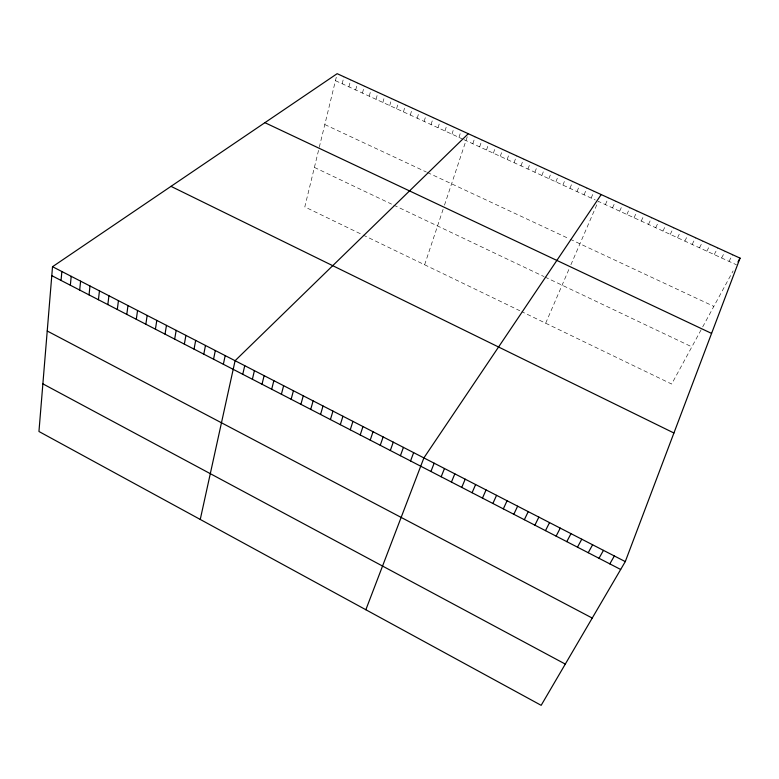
<?xml version="1.0" encoding="UTF-8"?>
<svg xmlns="http://www.w3.org/2000/svg" width="779" height="779" viewBox="0 0 779 779"><rect width="100%" height="100%" fill="white"/><g stroke="black" fill="none" stroke-linecap="round" stroke-linejoin="round"><path stroke-width="0.58" stroke-dasharray="3.9 2.92" d="M318.543 150.347L304.803 206.912L360.969 234.031M319.283 147.289L336.869 74.842M342.185 83.762L343.919 76.77M348.934 86.859L350.696 79.877M355.691 89.965L357.483 82.983M362.469 93.071L364.29 86.099M369.265 96.197L371.116 89.225M376.072 99.323L377.951 92.35M382.888 102.448L384.807 95.496M389.724 105.593L391.671 98.641M396.579 108.739L398.556 101.786M403.454 111.894L405.46 104.951M410.338 115.049L412.373 108.115M417.232 118.223L419.306 111.29M424.156 121.397L426.259 114.464M431.089 124.582L433.221 117.658M438.032 127.766L440.203 120.852M444.994 130.969L447.195 124.056M451.976 134.173L454.206 127.269M458.977 137.386L461.236 130.482M424.633 264.772L443.475 208.188M444.478 205.179L467.897 134.855M472.814 143.735L475.141 136.851M479.65 146.871L482.006 139.996M486.495 150.016L488.891 143.141M493.37 153.171L495.795 146.306M500.254 156.336L502.708 149.471M507.148 159.5L509.641 152.645M514.062 162.675L516.584 155.829M520.995 165.859L523.546 159.013M527.938 169.043L530.528 162.207M534.9 172.247L537.52 165.411M541.882 175.45L544.531 168.624M548.874 178.654L551.561 171.838M555.885 181.877L558.601 175.061M562.905 185.1L565.661 178.294M569.946 188.333L572.74 181.536M577.005 191.576L579.829 184.779M584.075 194.818L586.938 188.031M591.164 198.08L594.056 191.293M545.67 323.217L569.624 267.723M570.9 264.772L598.272 201.342L736.437 264.772M605.4 204.614L608.35 197.837M612.537 207.886L615.527 201.128M619.685 211.167L622.713 204.419M626.861 214.468L629.929 207.711M634.048 217.76L637.144 211.021M641.253 221.07L644.389 214.332M648.469 224.391L651.643 217.662M655.714 227.711L658.917 220.983M662.968 231.042L666.211 224.323M670.232 234.382L673.514 227.672M677.526 237.722L680.836 231.022M684.829 241.081L688.178 234.382M692.151 244.44L695.54 237.751M699.493 247.81L702.911 241.13M706.845 251.189L710.302 244.518M714.216 254.577L717.712 247.907M721.607 257.966L725.142 251.305M729.017 261.364L732.591 254.714M701.129 329.79L671.654 384.047L521.94 311.756M702.697 326.898L733.136 270.868M335.457 80.675L462.979 139.227M463.982 139.684L595.224 199.94M324.804 124.562L426.386 172.032M427.35 172.48L569.128 238.744M570.111 239.202L713.846 306.371M314.395 167.417L391.594 204.117M393.765 205.15L543.985 276.564M544.94 277.022L691.849 346.859M363.072 235.044L519.788 310.714"/><path stroke-width="1.17" d="M52.524 266.71L38.95 431.498L541.162 705.326L625.284 561.601L740.05 258.131L337.151 73.674L52.524 266.71L625.284 561.601M61.054 280.44L61.853 271.511M70.353 285.241L71.201 276.321M79.682 290.051L80.588 281.161M89.04 294.89L90.004 286M98.427 299.74L99.459 290.869M107.843 304.608L108.933 295.747M117.298 309.487L118.447 300.645M126.782 314.385L127.99 305.563M136.296 319.293L137.562 310.49M145.839 324.23L147.163 315.437M155.41 329.176L156.803 320.393M165.021 334.133L166.472 325.379M174.662 339.118L176.181 330.374M184.341 344.114L185.918 335.389M194.039 349.128L195.685 340.413M203.786 354.153L205.49 345.457M213.553 359.207L215.325 350.521M223.359 364.27L225.189 355.604M200.252 519.447L235.092 360.706L468.286 133.715M242.775 374.29L244.733 365.663M252.386 379.256L254.402 370.648M262.026 384.242L264.11 375.644M271.696 389.237L273.848 380.658M281.404 394.252L283.624 385.693M291.142 399.276L293.42 390.737M300.908 404.32L303.265 395.8M310.714 409.384L313.129 400.883M320.549 414.467L323.032 405.976M330.413 419.56L332.964 411.098M340.316 424.672L342.935 416.229M350.248 429.804L352.936 421.371M360.219 434.955L362.965 426.541M370.22 440.116L373.034 431.722M380.249 445.306L383.141 436.931M390.318 450.505L393.278 442.151M400.416 455.715L403.444 447.38M410.552 460.954L413.649 452.638M365.848 609.743L423.893 457.906L601.203 194.565M430.923 471.48L434.166 463.203M441.167 476.767L444.478 468.51M451.44 482.074L454.829 473.836M461.743 487.391L465.209 479.182M472.084 492.737L475.618 484.538M482.464 498.093L486.077 489.923M492.883 503.477L496.564 495.327M503.331 508.872L507.08 500.741M513.809 514.286L517.645 506.175M524.335 519.72L528.24 511.637M534.891 525.173L538.873 517.11M545.485 530.645L549.546 522.602M556.118 536.137L560.257 528.113M566.781 541.648L570.997 533.644M577.482 547.179L581.777 539.204M737.986 261.929L740.05 258.131M588.223 552.72L592.605 544.774M599.002 558.29L603.462 550.364M609.821 563.879L614.349 555.972M264.899 122.673L711.578 333.412M171 186.356L673.923 433.007M51.784 275.649L620.668 569.478M47.227 331.007L592.235 618.059M42.874 383.852L565.291 664.088"/></g></svg>
